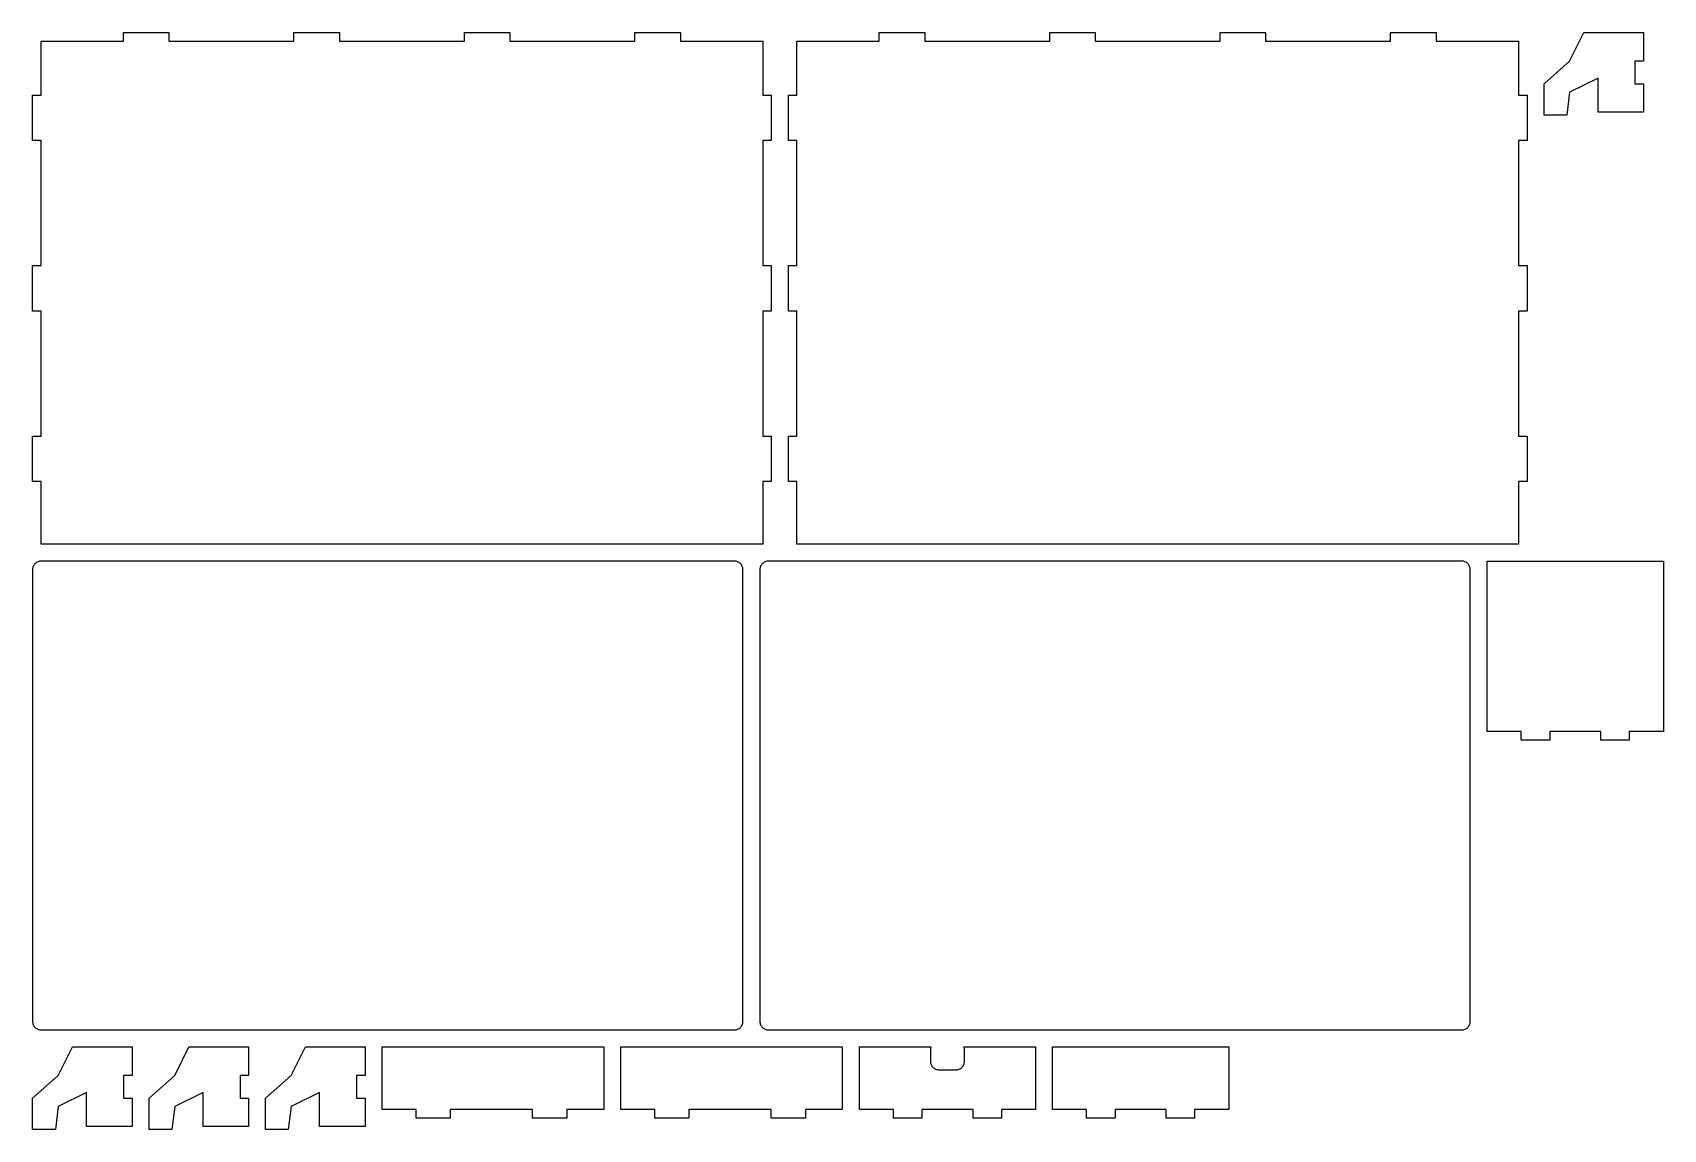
# Model space of a CAD drawing. Header units: millimetres. Extents: x 6 to 580, y -392 to -6.
import ezdxf

# ---------------------------------------------------------------- set-up
doc = ezdxf.new("R2010")
doc.units = ezdxf.units.MM
doc.layers.add('cut_outer', color=7, linetype='Continuous')

msp = doc.modelspace()

# ---------------------------------------------------------------- linework, layer by layer
at = {"layer": 'cut_outer'}
for points in [[(9, -148), (9, -104), (6, -104), (6, -88), (9, -88), (9, -44), (6, -44), (6, -28), (9, -28), (9, -9), (38, -9), (38, -6), (54, -6), (54, -9), (98, -9), (98, -6), (114, -6), (114, -9), (158, -9), (158, -6), (174, -6), (174, -9), (218, -9), (218, -6), (234, -6), (234, -9), (263, -9), (263, -28), (266, -28), (266, -44), (263, -44), (263, -88), (266, -88), (266, -104), (263, -104), (263, -148), (266, -148), (266, -164), (263, -164), (263, -186), (9, -186), (9, -164), (6, -164), (6, -148)], [(275, -148), (275, -104), (272, -104), (272, -88), (275, -88), (275, -44), (272, -44), (272, -28), (275, -28), (275, -9), (304, -9), (304, -6), (320, -6), (320, -9), (364, -9), (364, -6), (380, -6), (380, -9), (424, -9), (424, -6), (440, -6), (440, -9), (484, -9), (484, -6), (500, -6), (500, -9), (529, -9), (529, -28), (532, -28), (532, -44), (529, -44), (529, -88), (532, -88), (532, -104), (529, -104), (529, -148), (532, -148), (532, -164), (529, -164), (529, -186), (275, -186), (275, -164), (272, -164), (272, -148)], [(573, -34), (570, -34), (557, -34), (557, -22), (547, -27), (546, -35), (538, -35), (538, -24), (547, -16), (552, -6), (570, -6), (573, -6), (573, -16), (570, -16), (570, -22), (570, -24), (573, -24)], [(9, -357), (253, -357), (253.29, -356.99), (253.59, -356.94), (253.87, -356.87), (254.15, -356.77), (254.41, -356.65), (254.67, -356.49), (254.9, -356.32), (255.12, -356.12), (255.32, -355.9), (255.49, -355.67), (255.65, -355.41), (255.77, -355.15), (255.87, -354.87), (255.94, -354.59), (255.99, -354.29), (256, -354), (256, -195), (255.99, -194.71), (255.94, -194.41), (255.87, -194.13), (255.77, -193.85), (255.65, -193.59), (255.49, -193.33), (255.32, -193.1), (255.12, -192.88), (254.9, -192.68), (254.67, -192.51), (254.41, -192.35), (254.15, -192.23), (253.87, -192.13), (253.59, -192.06), (253.29, -192.01), (253, -192), (9, -192), (8.71, -192.01), (8.41, -192.06), (8.13, -192.13), (7.85, -192.23), (7.59, -192.35), (7.33, -192.51), (7.1, -192.68), (6.88, -192.88), (6.68, -193.1), (6.51, -193.33), (6.35, -193.59), (6.23, -193.85), (6.13, -194.13), (6.06, -194.41), (6.01, -194.71), (6, -195), (6, -354), (6.01, -354.29), (6.06, -354.59), (6.13, -354.87), (6.23, -355.15), (6.35, -355.41), (6.51, -355.67), (6.68, -355.9), (6.88, -356.12), (7.1, -356.32), (7.33, -356.49), (7.59, -356.65), (7.85, -356.77), (8.13, -356.87), (8.41, -356.94), (8.71, -356.99), (9, -357)], [(265, -357), (509, -357), (509.29, -356.99), (509.59, -356.94), (509.87, -356.87), (510.15, -356.77), (510.41, -356.65), (510.67, -356.49), (510.9, -356.32), (511.12, -356.12), (511.32, -355.9), (511.49, -355.67), (511.65, -355.41), (511.77, -355.15), (511.87, -354.87), (511.94, -354.59), (511.99, -354.29), (512, -354), (512, -195), (511.99, -194.71), (511.94, -194.41), (511.87, -194.13), (511.77, -193.85), (511.65, -193.59), (511.49, -193.33), (511.32, -193.1), (511.12, -192.88), (510.9, -192.68), (510.67, -192.51), (510.41, -192.35), (510.15, -192.23), (509.87, -192.13), (509.59, -192.06), (509.29, -192.01), (509, -192), (265, -192), (264.71, -192.01), (264.41, -192.06), (264.13, -192.13), (263.85, -192.23), (263.59, -192.35), (263.33, -192.51), (263.1, -192.68), (262.88, -192.88), (262.68, -193.1), (262.51, -193.33), (262.35, -193.59), (262.23, -193.85), (262.13, -194.13), (262.06, -194.41), (262.01, -194.71), (262, -195), (262, -354), (262.01, -354.29), (262.06, -354.59), (262.13, -354.87), (262.23, -355.15), (262.35, -355.41), (262.51, -355.67), (262.68, -355.9), (262.88, -356.12), (263.1, -356.32), (263.33, -356.49), (263.59, -356.65), (263.85, -356.77), (264.13, -356.87), (264.41, -356.94), (264.71, -356.99), (265, -357)], [(540, -255), (530, -255), (530, -252), (518, -252), (518, -192), (580, -192), (580, -252), (568, -252), (568, -255), (558, -255), (558, -252), (540, -252)], [(41, -391), (38, -391), (25, -391), (25, -379), (15, -384), (14, -392), (6, -392), (6, -381), (15, -373), (20, -363), (38, -363), (41, -363), (41, -373), (38, -373), (38, -379), (38, -381), (41, -381)], [(82, -391), (79, -391), (66, -391), (66, -379), (56, -384), (55, -392), (47, -392), (47, -381), (56, -373), (61, -363), (79, -363), (82, -363), (82, -373), (79, -373), (79, -379), (79, -381), (82, -381)], [(123, -391), (120, -391), (107, -391), (107, -379), (97, -384), (96, -392), (88, -392), (88, -381), (97, -373), (102, -363), (120, -363), (123, -363), (123, -373), (120, -373), (120, -379), (120, -381), (123, -381)], [(153, -388), (141, -388), (141, -385), (129, -385), (129, -363), (207, -363), (207, -385), (194, -385), (194, -388), (182, -388), (182, -385), (153, -385)], [(237, -388), (225, -388), (225, -385), (213, -385), (213, -363), (291, -363), (291, -385), (278, -385), (278, -388), (266, -388), (266, -385), (237, -385)], [(309, -388), (309, -385), (297, -385), (297, -363), (322.18, -363), (322.13, -363.13), (322.06, -363.41), (322.01, -363.71), (322, -364), (322, -368), (322.01, -368.29), (322.06, -368.59), (322.13, -368.87), (322.23, -369.15), (322.35, -369.41), (322.51, -369.67), (322.68, -369.9), (322.88, -370.12), (323.1, -370.32), (323.33, -370.49), (323.59, -370.65), (323.85, -370.77), (324.13, -370.87), (324.41, -370.94), (324.71, -370.99), (325, -371), (331, -371), (331.29, -370.99), (331.59, -370.94), (331.87, -370.87), (332.15, -370.77), (332.41, -370.65), (332.67, -370.49), (332.9, -370.32), (333.12, -370.12), (333.32, -369.9), (333.49, -369.67), (333.65, -369.41), (333.77, -369.15), (333.87, -368.87), (333.94, -368.59), (333.99, -368.29), (334, -368), (334, -364), (333.99, -363.71), (333.94, -363.41), (333.87, -363.13), (333.82, -363), (359, -363), (359, -385), (347, -385), (347, -388), (337, -388), (337, -385), (319, -385), (319, -388)], [(387, -388), (377, -388), (377, -385), (365, -385), (365, -363), (427, -363), (427, -385), (415, -385), (415, -388), (405, -388), (405, -385), (387, -385)]]:
    msp.add_lwpolyline(points, close=True, dxfattribs=at)

doc.saveas('drawing.dxf')
